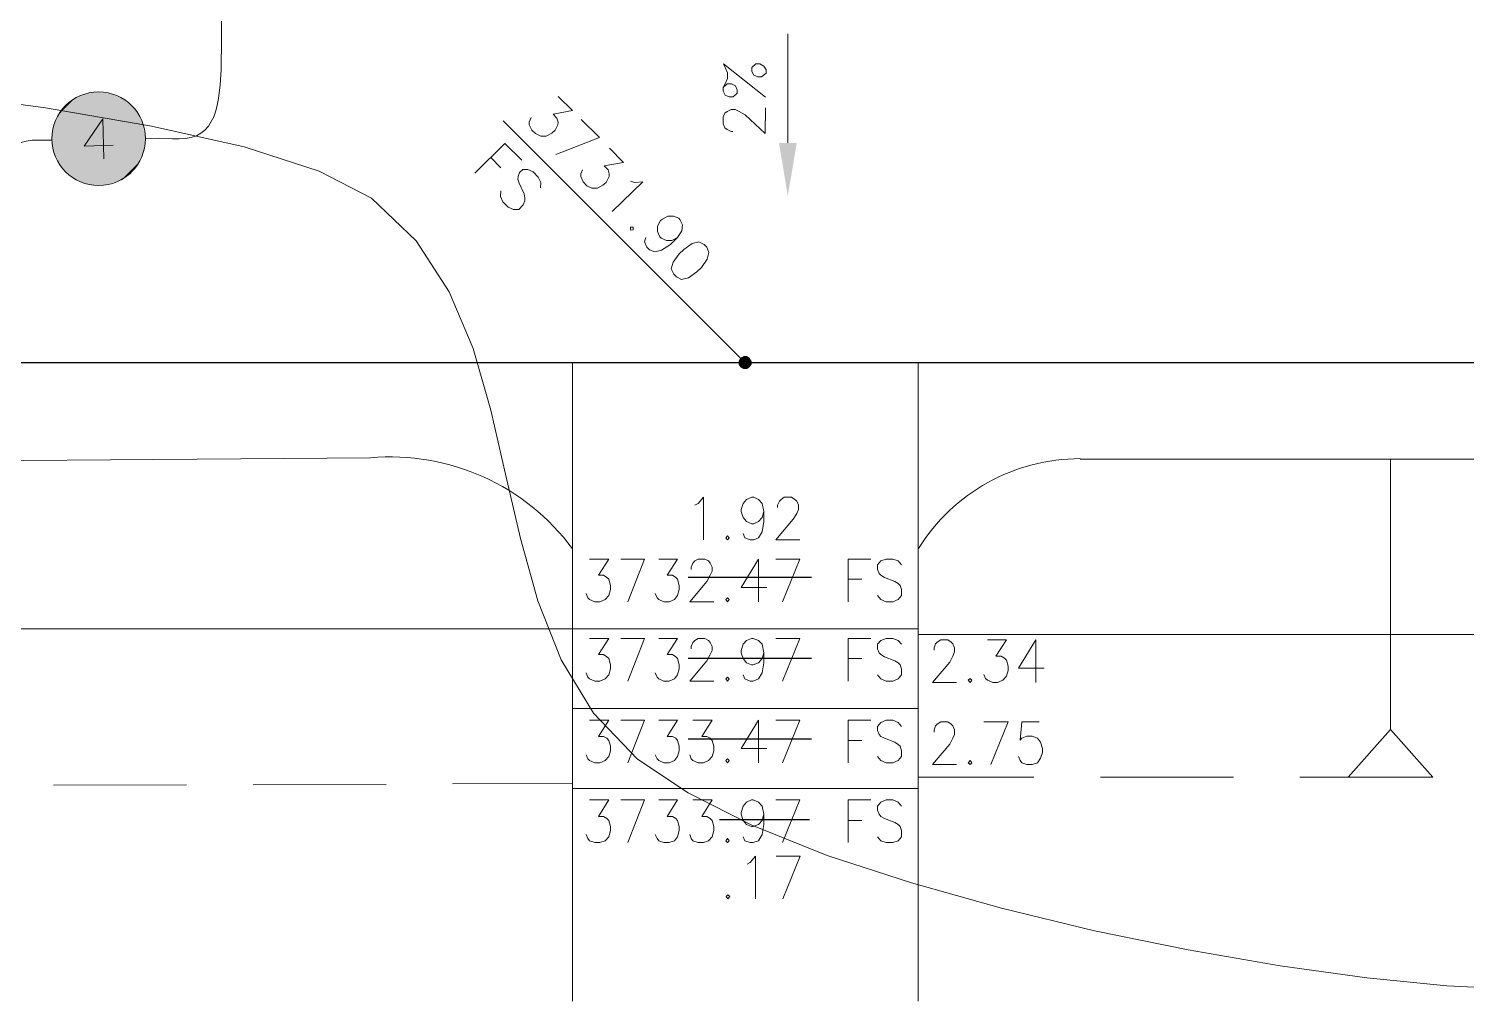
# Model space of a CAD drawing. Header units: millimetres. Extents: x -419 to 20046, y -14642 to 2638.
# Drawn here: x 7.105 to 9.807, y 17.458 to 19.274 of the extents above; entities that cross this region are included whole.
import ezdxf

# ---------------------------------------------------------------- set-up
doc = ezdxf.new("R2010")
doc.units = ezdxf.units.MM
for name, color, linetype in [('PDF11_----LN02', 7, 'Continuous'), ('PDF11_----LN03', 7, 'Continuous'), ('PDF11_----TX00', 7, 'Continuous'), ('PDF11_PRPN$PRPNCS', 7, 'Continuous'), ('PDF11_PRPN$PRPNSW', 7, 'Continuous')]:
    doc.layers.add(name, color=color, linetype=linetype)
doc.layers.add('PDF11_0', color=7, linetype='Continuous', true_color=0xb3b3b3)
doc.layers.add('PDF11_EXTO$--C3-Surface-EXTO', color=7, linetype='Continuous', true_color=0xb3b3b3)

msp = doc.modelspace()

# ---------------------------------------------------------------- hatches: boundary and pattern name
at = {"layer": 'PDF11_----TX00', "transparency": 33554559}
msp.add_hatch(color=256, dxfattribs=at).paths.add_polyline_path([(8.5315, 18.9599), (8.5482, 19.0599), (8.5148, 19.0599)])
at = {"layer": 'PDF11_0', "true_color": 0xffffff, "transparency": 33554559}
for points in [[(7.2214, 19.154), (7.1481, 19.0657), (7.2339, 19.1557)], [(7.2339, 19.1557), (7.1481, 19.0657), (7.1506, 19.0465)], [(7.2214, 19.154), (7.1489, 19.0799), (7.1481, 19.0657)], [(7.2022, 19.149), (7.1489, 19.0799), (7.2214, 19.154)], [(7.2022, 19.149), (7.1522, 19.0957), (7.1489, 19.0799)], [(7.2339, 19.1557), (7.1506, 19.0465), (7.2581, 19.1524)], [(7.2581, 19.1524), (7.1506, 19.0465), (7.1572, 19.0282)], [(7.1906, 19.1432), (7.1522, 19.0957), (7.2022, 19.149)], [(7.1906, 19.1432), (7.1589, 19.1107), (7.1522, 19.0957)], [(7.2581, 19.1524), (7.1572, 19.0282), (7.2781, 19.1449)], [(7.2781, 19.1449), (7.1572, 19.0282), (7.1647, 19.0157)], [(7.1806, 19.1357), (7.1589, 19.1107), (7.1906, 19.1432)], [(7.1806, 19.1357), (7.1697, 19.1257), (7.1589, 19.1107)], [(7.2781, 19.1449), (7.1647, 19.0157), (7.2973, 19.1307)], [(7.2973, 19.1307), (7.1647, 19.0157), (7.1781, 19.0015)], [(7.2973, 19.1307), (7.1781, 19.0015), (7.3089, 19.1165)], [(7.3089, 19.1165), (7.1781, 19.0015), (7.1914, 18.9915)], [(7.3089, 19.1165), (7.1914, 18.9915), (7.3173, 19.1007)], [(7.3173, 19.1007), (7.1914, 18.9915), (7.2064, 18.9849)], [(7.3173, 19.1007), (7.2064, 18.9849), (7.3239, 19.069)], [(7.3239, 19.069), (7.2064, 18.9849), (7.2256, 18.9799)], [(7.3239, 19.069), (7.2256, 18.9799), (7.3198, 19.0399)], [(7.3198, 19.0399), (7.2256, 18.9799), (7.2456, 18.9799)], [(7.3198, 19.0399), (7.2456, 18.9799), (7.3123, 19.024)], [(7.3123, 19.024), (7.2456, 18.9799), (7.2789, 18.9907)], [(7.3123, 19.024), (7.2789, 18.9907), (7.2964, 19.0032)]]:
    msp.add_hatch(color=7, dxfattribs=at).paths.add_polyline_path(points)
at = {"layer": 'PDF11_0', "transparency": 33554559}
for points in [[(8.4423, 18.6557), (8.439, 18.6498), (8.4515, 18.6465)], [(8.4515, 18.6465), (8.439, 18.6498), (8.439, 18.6432)], [(8.4515, 18.6465), (8.439, 18.6432), (8.4423, 18.6382)], [(8.4515, 18.6465), (8.4482, 18.659), (8.4423, 18.6557)], [(8.4423, 18.6382), (8.4482, 18.6348), (8.4515, 18.6465)], [(8.4515, 18.6465), (8.4548, 18.659), (8.4482, 18.659)], [(8.4515, 18.6465), (8.4482, 18.6348), (8.4548, 18.6348)], [(8.4598, 18.6557), (8.4548, 18.659), (8.4515, 18.6465)], [(8.4515, 18.6465), (8.4632, 18.6498), (8.4598, 18.6557)], [(8.4515, 18.6465), (8.4632, 18.6432), (8.4632, 18.6498)], [(8.4598, 18.6382), (8.4632, 18.6432), (8.4515, 18.6465)], [(8.4515, 18.6465), (8.4548, 18.6348), (8.4598, 18.6382)]]:
    msp.add_hatch(color=7, dxfattribs=at).paths.add_polyline_path(points)

# ---------------------------------------------------------------- linework, layer by layer
at = {"layer": 'PDF11_----LN02', "lineweight": 18}
msp.add_lwpolyline([(8.1267, 18.2969, 0.261007), (7.7473, 18.4681), (6.6055, 18.459), (6.0338, 18.4865), (5.7946, 18.5181), (5.738, 18.5306), (5.6646, 18.5807), (5.5988, 18.6915), (5.5454, 18.8615), (5.4813, 19.0107), (5.4038, 19.134), (5.3413, 19.1899), (5.2896, 19.2157)], format="xyb", dxfattribs=at)
for points in [[(15.3871, 15.7929), (15.2496, 15.8179), (15.1129, 15.8954), (14.957, 16.0546), (14.7487, 16.3105), (14.6003, 16.4588), (14.3578, 16.6413), (14.1611, 16.7372), (13.6628, 16.9755), (13.4669, 17.0905), (13.3061, 17.2272), (13.1194, 17.4439), (12.756, 17.9014), (12.5752, 18.0931), (12.406, 18.1915), (12.1985, 18.2873), (11.986, 18.3698), (11.7959, 18.4173), (11.4801, 18.4656), (9.0807, 18.4656)], [(9.6641, 18.4656), (9.6641, 17.9573)], [(4.292, 17.9389), (4.522, 17.9623), (5.0121, 18.0614), (5.3688, 18.1265), (5.7263, 18.1465), (8.1265, 18.1465)], [(13.3761, 16.6838), (13.1202, 16.8588), (12.6327, 17.3106), (12.4385, 17.4864), (12.1893, 17.7639), (12.0535, 17.9014), (11.9276, 17.9898), (11.7209, 18.0898), (11.5301, 18.1323), (11.3267, 18.1356), (8.7765, 18.1356)], [(9.4941, 17.8673), (9.7441, 17.8673), (9.6641, 17.9573), (9.5849, 17.8673)], [(8.7765, 17.8673), (8.9941, 17.8673)], [(9.1191, 17.8673), (9.3691, 17.8673)], [(7.1514, 17.8523), (7.4014, 17.8531)], [(7.5264, 17.8531), (7.7765, 17.8539)], [(7.9015, 17.8548), (8.1265, 17.8556)]]:
    msp.add_lwpolyline(points, dxfattribs=at)
msp.add_arc((9.0811, 18.1085), 0.3579, 90, 148.1671, dxfattribs=at)
at = {"layer": 'PDF11_----LN03', "lineweight": 30}
for points in [[(8.5757, 18.2431), (8.344, 18.2431)], [(8.5757, 18.0906), (8.344, 18.0906)], [(8.5757, 17.9389), (8.344, 17.9389)], [(8.4032, 17.7881), (8.5724, 17.7881)]]:
    msp.add_lwpolyline(points, dxfattribs=at)
at = {"layer": 'PDF11_----TX00', "lineweight": 20}
for points in [[(8.5315, 19.2649), (8.5315, 19.0599)], [(8.4098, 19.164), (8.414, 19.1707), (8.4182, 19.1807), (8.4182, 19.1915), (8.414, 19.2015), (8.4107, 19.2082), (8.4898, 19.1457)], [(8.0998, 19.1474), (8.1265, 19.1207), (8.0906, 19.114), (8.0973, 19.1065), (8.0998, 19.099), (8.099, 19.094), (8.094, 19.084), (8.0881, 19.0782), (8.0773, 19.0724), (8.0673, 19.0724), (8.0573, 19.0774), (8.0506, 19.084), (8.0456, 19.094), (8.0456, 19.099), (8.049, 19.1074)], [(8.1432, 19.104), (8.1773, 19.0699), (8.0956, 19.0382)], [(8.4282, 19.0815), (8.4248, 19.0815), (8.4173, 19.0849), (8.4132, 19.0882), (8.4098, 19.0957), (8.4098, 19.109), (8.4132, 19.1157), (8.4173, 19.119), (8.4248, 19.1224), (8.4323, 19.1224), (8.4398, 19.119), (8.4515, 19.1124), (8.489, 19.0774), (8.4898, 19.1257)], [(7.9431, 19.0032), (7.9998, 19.059), (8.0315, 19.0274)], [(8.1965, 19.0499), (8.2223, 19.0232), (8.1865, 19.0165), (8.194, 19.009), (8.1957, 19.0015), (8.1957, 18.9965), (8.1898, 18.9857), (8.184, 18.9807), (8.174, 18.9749), (8.1632, 18.9749), (8.154, 18.979), (8.1465, 18.9865), (8.1423, 18.9965), (8.1423, 19.0015), (8.1457, 19.009)], [(7.9923, 19.0132), (7.9731, 19.0324)], [(7.9923, 18.9699), (7.9915, 18.959), (7.9956, 18.949), (8.0056, 18.939), (8.0156, 18.9348), (8.0256, 18.9348), (8.034, 18.9432), (8.0373, 18.9507), (8.0373, 18.9565), (8.0356, 18.964), (8.0265, 18.984), (8.024, 18.9915), (8.0248, 18.9965), (8.0273, 19.004), (8.0331, 19.0099), (8.0431, 19.0099), (8.0531, 19.0057), (8.0623, 18.9957), (8.0673, 18.9857), (8.0665, 18.9757)], [(8.2357, 18.9882), (8.2432, 18.9857), (8.259, 18.9865), (8.2015, 18.9307)], [(8.324, 18.8823), (8.3107, 18.869), (8.294, 18.8582), (8.2815, 18.8548), (8.2715, 18.859), (8.2665, 18.864), (8.2623, 18.874), (8.2648, 18.8823)], [(8.3565, 18.379), (8.3632, 18.3823), (8.3732, 18.394), (8.3732, 18.314)], [(8.5123, 18.3748), (8.5123, 18.379), (8.5157, 18.3865), (8.519, 18.3898), (8.5248, 18.394), (8.5382, 18.394), (8.5449, 18.3898), (8.5482, 18.3865), (8.5515, 18.379), (8.5515, 18.3706), (8.5482, 18.3631), (8.5415, 18.3523), (8.509, 18.314), (8.554, 18.314)], [(8.4865, 18.3673), (8.4865, 18.3481), (8.4832, 18.329), (8.4765, 18.3173), (8.4673, 18.314), (8.4607, 18.314), (8.4507, 18.3173), (8.4473, 18.3256)], [(8.159, 18.2773), (8.1948, 18.2773), (8.1757, 18.2473), (8.1848, 18.2473), (8.1915, 18.2431), (8.1948, 18.2398), (8.1982, 18.2281), (8.1982, 18.2206), (8.1948, 18.209), (8.1882, 18.2015), (8.1782, 18.1973), (8.169, 18.1973), (8.159, 18.2015), (8.1557, 18.2048), (8.1523, 18.2131)], [(8.2173, 18.2773), (8.2623, 18.2773), (8.2307, 18.1973)], [(8.289, 18.2773), (8.324, 18.2773), (8.3048, 18.2473), (8.3148, 18.2473), (8.3207, 18.2431), (8.324, 18.2398), (8.3273, 18.2281), (8.3273, 18.2206), (8.324, 18.209), (8.3182, 18.2015), (8.3082, 18.1973), (8.2982, 18.1973), (8.289, 18.2015), (8.2857, 18.2048), (8.2823, 18.2131)], [(8.3498, 18.2581), (8.3498, 18.2623), (8.3532, 18.2698), (8.3565, 18.274), (8.3632, 18.2773), (8.3757, 18.2773), (8.3823, 18.274), (8.3857, 18.2698), (8.389, 18.2623), (8.389, 18.2548), (8.3857, 18.2473), (8.379, 18.2356), (8.3473, 18.1973), (8.3923, 18.1973)], [(8.4923, 18.224), (8.444, 18.224), (8.4765, 18.2773), (8.4765, 18.1973)], [(8.509, 18.2773), (8.554, 18.2773), (8.5215, 18.1973)], [(8.6449, 18.1973), (8.6449, 18.2773), (8.6874, 18.2773)], [(8.6999, 18.209), (8.7065, 18.2015), (8.7165, 18.1973), (8.729, 18.1973), (8.739, 18.2015), (8.7449, 18.209), (8.7449, 18.2206), (8.7424, 18.2281), (8.739, 18.2315), (8.7324, 18.2356), (8.7132, 18.2431), (8.7065, 18.2473), (8.7032, 18.2506), (8.6999, 18.2581), (8.6999, 18.2665), (8.7065, 18.274), (8.7165, 18.2773), (8.729, 18.2773), (8.739, 18.274), (8.7449, 18.2665)], [(8.6707, 18.2398), (8.6449, 18.2398)], [(8.159, 18.1281), (8.1948, 18.1281), (8.1757, 18.0981), (8.1848, 18.0981), (8.1915, 18.0939), (8.1948, 18.0906), (8.1982, 18.0789), (8.1982, 18.0714), (8.1948, 18.0598), (8.1882, 18.0523), (8.1782, 18.0481), (8.169, 18.0481), (8.159, 18.0523), (8.1557, 18.0556), (8.1523, 18.0639)], [(8.2173, 18.1281), (8.2623, 18.1281), (8.2307, 18.0481)], [(8.289, 18.1281), (8.324, 18.1281), (8.3048, 18.0981), (8.3148, 18.0981), (8.3207, 18.0939), (8.324, 18.0906), (8.3273, 18.0789), (8.3273, 18.0714), (8.324, 18.0598), (8.3182, 18.0523), (8.3082, 18.0481), (8.2982, 18.0481), (8.289, 18.0523), (8.2857, 18.0556), (8.2823, 18.0639)], [(8.3498, 18.1089), (8.3498, 18.1131), (8.3532, 18.1206), (8.3565, 18.1248), (8.3632, 18.1281), (8.3757, 18.1281), (8.3823, 18.1248), (8.3857, 18.1206), (8.389, 18.1131), (8.389, 18.1056), (8.3857, 18.0981), (8.379, 18.0864), (8.3473, 18.0481), (8.3923, 18.0481)], [(8.509, 18.1281), (8.554, 18.1281), (8.5215, 18.0481)], [(8.6449, 18.0481), (8.6449, 18.1281), (8.6874, 18.1281)], [(8.6999, 18.0598), (8.7065, 18.0523), (8.7165, 18.0481), (8.729, 18.0481), (8.739, 18.0523), (8.7449, 18.0598), (8.7449, 18.0714), (8.7424, 18.0789), (8.739, 18.0823), (8.7324, 18.0864), (8.7132, 18.0939), (8.7065, 18.0981), (8.7032, 18.1014), (8.6999, 18.1089), (8.6999, 18.1173), (8.7065, 18.1248), (8.7165, 18.1281), (8.729, 18.1281), (8.739, 18.1248), (8.7449, 18.1173)], [(8.8065, 18.1064), (8.8065, 18.1106), (8.809, 18.1181), (8.8124, 18.1214), (8.819, 18.1256), (8.8324, 18.1256), (8.8382, 18.1214), (8.8415, 18.1181), (8.8449, 18.1106), (8.8449, 18.1031), (8.8415, 18.0948), (8.8357, 18.0839), (8.8032, 18.0456), (8.8482, 18.0456)], [(8.9065, 18.1256), (8.9424, 18.1256), (8.9224, 18.0948), (8.9324, 18.0948), (8.939, 18.0914), (8.9424, 18.0873), (8.9457, 18.0764), (8.9457, 18.0681), (8.9424, 18.0573), (8.9357, 18.0498), (8.9257, 18.0456), (8.9165, 18.0456), (8.9065, 18.0498), (8.9032, 18.0531), (8.8999, 18.0606)], [(9.0132, 18.0723), (8.9649, 18.0723), (8.9974, 18.1256), (8.9974, 18.0456)], [(8.4865, 18.1014), (8.4865, 18.0823), (8.4832, 18.0639), (8.4765, 18.0523), (8.4665, 18.0481), (8.4607, 18.0481), (8.4507, 18.0523), (8.4473, 18.0598)], [(8.6707, 18.0906), (8.6449, 18.0906)], [(8.159, 17.9748), (8.1948, 17.9748), (8.1757, 17.9439), (8.1848, 17.9439), (8.1915, 17.9406), (8.1948, 17.9364), (8.1982, 17.9256), (8.1982, 17.9173), (8.1948, 17.9064), (8.1882, 17.8989), (8.1782, 17.8948), (8.169, 17.8948), (8.159, 17.8989), (8.1557, 17.9023), (8.1523, 17.9098)], [(8.2173, 17.9748), (8.2623, 17.9748), (8.2307, 17.8948)], [(8.289, 17.9748), (8.324, 17.9748), (8.3048, 17.9439), (8.3148, 17.9439), (8.3207, 17.9406), (8.324, 17.9364), (8.3273, 17.9256), (8.3273, 17.9173), (8.324, 17.9064), (8.3182, 17.8989), (8.3082, 17.8948), (8.2982, 17.8948), (8.289, 17.8989), (8.2857, 17.9023), (8.2823, 17.9098)], [(8.3532, 17.9748), (8.389, 17.9748), (8.3698, 17.9439), (8.379, 17.9439), (8.3857, 17.9406), (8.389, 17.9364), (8.3923, 17.9256), (8.3923, 17.9173), (8.389, 17.9064), (8.3823, 17.8989), (8.3732, 17.8948), (8.3632, 17.8948), (8.3532, 17.8989), (8.3498, 17.9023), (8.3473, 17.9098)], [(8.4923, 17.9214), (8.444, 17.9214), (8.4765, 17.9748), (8.4765, 17.8948)], [(8.509, 17.9748), (8.554, 17.9748), (8.5215, 17.8948)], [(8.6449, 17.8948), (8.6449, 17.9748), (8.6874, 17.9748)], [(8.6999, 17.9064), (8.7065, 17.8989), (8.7165, 17.8948), (8.729, 17.8948), (8.739, 17.8989), (8.7449, 17.9064), (8.7449, 17.9173), (8.7424, 17.9256), (8.739, 17.9289), (8.7324, 17.9331), (8.7132, 17.9406), (8.7065, 17.9439), (8.7032, 17.9481), (8.6999, 17.9556), (8.6999, 17.9631), (8.7065, 17.9706), (8.7165, 17.9748), (8.729, 17.9748), (8.739, 17.9706), (8.7449, 17.9631)], [(8.8065, 17.9523), (8.8065, 17.9564), (8.809, 17.9639), (8.8124, 17.9673), (8.819, 17.9714), (8.8324, 17.9714), (8.8382, 17.9673), (8.8415, 17.9639), (8.8449, 17.9564), (8.8449, 17.9481), (8.8415, 17.9406), (8.8357, 17.9298), (8.8032, 17.8914), (8.8482, 17.8914)], [(8.8999, 17.9714), (8.9457, 17.9714), (8.9132, 17.8914)], [(8.9649, 17.9064), (8.9682, 17.8989), (8.9716, 17.8948), (8.9807, 17.8914), (8.9907, 17.8914), (9.0007, 17.8948), (9.0066, 17.9031), (9.0099, 17.9139), (9.0099, 17.9214), (9.0066, 17.9331), (9.0007, 17.9406), (8.9907, 17.9448), (8.9807, 17.9448), (8.9716, 17.9406), (8.9682, 17.9373), (8.9716, 17.9714), (9.0041, 17.9714)], [(8.6707, 17.9364), (8.6449, 17.9364)], [(8.159, 17.8248), (8.1948, 17.8248), (8.1757, 17.7939), (8.1848, 17.7939), (8.1915, 17.7898), (8.1948, 17.7864), (8.1982, 17.7748), (8.1982, 17.7673), (8.1948, 17.7556), (8.1882, 17.7481), (8.1782, 17.7448), (8.169, 17.7448), (8.159, 17.7481), (8.1557, 17.7523), (8.1523, 17.7598)], [(8.2173, 17.8248), (8.2623, 17.8248), (8.2307, 17.7448)], [(8.289, 17.8248), (8.324, 17.8248), (8.3048, 17.7939), (8.3148, 17.7939), (8.3207, 17.7898), (8.324, 17.7864), (8.3273, 17.7748), (8.3273, 17.7673), (8.324, 17.7556), (8.3182, 17.7481), (8.3082, 17.7448), (8.2982, 17.7448), (8.289, 17.7481), (8.2857, 17.7523), (8.2823, 17.7598)], [(8.3532, 17.8248), (8.389, 17.8248), (8.3698, 17.7939), (8.379, 17.7939), (8.3857, 17.7898), (8.389, 17.7864), (8.3923, 17.7748), (8.3923, 17.7673), (8.389, 17.7556), (8.3823, 17.7481), (8.3732, 17.7448), (8.3632, 17.7448), (8.3532, 17.7481), (8.3498, 17.7523), (8.3473, 17.7598)], [(8.509, 17.8248), (8.554, 17.8248), (8.5215, 17.7448)], [(8.6449, 17.7448), (8.6449, 17.8248), (8.6874, 17.8248)], [(8.6999, 17.7556), (8.7065, 17.7481), (8.7165, 17.7448), (8.729, 17.7448), (8.739, 17.7481), (8.7449, 17.7556), (8.7449, 17.7673), (8.7424, 17.7748), (8.739, 17.7789), (8.7324, 17.7823), (8.7132, 17.7898), (8.7065, 17.7939), (8.7032, 17.7981), (8.6999, 17.8056), (8.6999, 17.8131), (8.7065, 17.8206), (8.7165, 17.8248), (8.729, 17.8248), (8.739, 17.8206), (8.7449, 17.8131)], [(8.4865, 17.7981), (8.4865, 17.7789), (8.4832, 17.7598), (8.4765, 17.7481), (8.4665, 17.7448), (8.4607, 17.7448), (8.4507, 17.7481), (8.4473, 17.7556)], [(8.6707, 17.7864), (8.6449, 17.7864)], [(8.4548, 17.7039), (8.4607, 17.7072), (8.4707, 17.7189), (8.4707, 17.6389)], [(8.5098, 17.7189), (8.5549, 17.7189), (8.5223, 17.6389)]]:
    msp.add_lwpolyline(points, dxfattribs=at)
for points in [[(8.464, 19.194), (8.464, 19.2015), (8.4715, 19.2082), (8.479, 19.2082), (8.4865, 19.204), (8.4907, 19.1974), (8.4907, 19.1907), (8.4823, 19.184), (8.4748, 19.184), (8.4673, 19.1874)], [(8.4173, 19.1707), (8.4257, 19.1707), (8.4332, 19.1674), (8.4365, 19.1599), (8.4365, 19.1532), (8.429, 19.1465), (8.4215, 19.1465), (8.414, 19.1499), (8.4098, 19.1574), (8.4098, 19.164)], [(8.3132, 18.8765), (8.3032, 18.8765), (8.2932, 18.8807), (8.2907, 18.8832), (8.2865, 18.8932), (8.2865, 18.9032), (8.2923, 18.914), (8.2957, 18.9165), (8.3057, 18.9223), (8.3165, 18.9223), (8.3265, 18.9182), (8.3282, 18.9157), (8.3332, 18.9057), (8.3323, 18.8948), (8.324, 18.8823)], [(8.2407, 18.9015), (8.2407, 18.8965), (8.2357, 18.8957), (8.2357, 18.9015)], [(8.374, 18.869), (8.379, 18.864), (8.3832, 18.854), (8.3798, 18.8415), (8.369, 18.8257), (8.3607, 18.8173), (8.3448, 18.8065), (8.3315, 18.8032), (8.3223, 18.8082), (8.3173, 18.8132), (8.3123, 18.8232), (8.3157, 18.8357), (8.3273, 18.8515), (8.3357, 18.8598), (8.3515, 18.8707), (8.364, 18.874)], [(8.4832, 18.3556), (8.4765, 18.3481), (8.4673, 18.344), (8.464, 18.344), (8.454, 18.3481), (8.4473, 18.3556), (8.444, 18.3673), (8.444, 18.3706), (8.4473, 18.3823), (8.454, 18.3898), (8.464, 18.394), (8.4673, 18.394), (8.4765, 18.3898), (8.4832, 18.3823), (8.4865, 18.3673)], [(8.4182, 18.3215), (8.4215, 18.3173), (8.4182, 18.314), (8.4148, 18.3173)], [(8.4182, 18.2048), (8.4215, 18.2015), (8.4182, 18.1973), (8.4148, 18.2015)], [(8.4832, 18.0906), (8.4765, 18.0823), (8.4665, 18.0789), (8.4632, 18.0789), (8.454, 18.0823), (8.4473, 18.0906), (8.444, 18.1014), (8.444, 18.1056), (8.4473, 18.1173), (8.454, 18.1248), (8.4632, 18.1281), (8.4665, 18.1281), (8.4765, 18.1248), (8.4832, 18.1173), (8.4865, 18.1014)], [(8.4182, 18.0556), (8.4215, 18.0523), (8.4182, 18.0481), (8.4148, 18.0523)], [(8.874, 18.0531), (8.8774, 18.0498), (8.874, 18.0456), (8.8707, 18.0498)], [(8.4182, 17.9023), (8.4215, 17.8989), (8.4182, 17.8948), (8.4148, 17.8989)], [(8.874, 17.8989), (8.8774, 17.8948), (8.874, 17.8914), (8.8707, 17.8948)], [(8.4832, 17.7864), (8.4765, 17.7789), (8.4665, 17.7748), (8.4632, 17.7748), (8.454, 17.7789), (8.4473, 17.7864), (8.444, 17.7981), (8.444, 17.8014), (8.4473, 17.8131), (8.454, 17.8206), (8.4632, 17.8248), (8.4665, 17.8248), (8.4765, 17.8206), (8.4832, 17.8131), (8.4865, 17.7981)], [(8.4182, 17.7523), (8.4215, 17.7481), (8.4182, 17.7448), (8.4148, 17.7481)], [(8.419, 17.6464), (8.4223, 17.6431), (8.419, 17.6389), (8.4157, 17.6431)]]:
    msp.add_lwpolyline(points, close=True, dxfattribs=at)
at = {"layer": 'PDF11_0', "color": 7, "lineweight": 20}
for points in [[(7.4739, 19.3682), (7.4723, 19.3565), (7.4698, 19.3432), (7.4681, 19.3157), (7.4673, 19.2865), (7.4673, 19.2565), (7.4664, 19.1974), (7.4648, 19.169), (7.4614, 19.1432), (7.4589, 19.1307), (7.4564, 19.1199), (7.4523, 19.109), (7.4473, 19.0999), (7.4423, 19.0915), (7.4356, 19.084), (7.4281, 19.0782), (7.4198, 19.0732), (7.4098, 19.0699), (7.3989, 19.0682), (7.3873, 19.0674), (7.3748, 19.0674), (7.3489, 19.0682), (7.3239, 19.069)], [(7.2631, 19.0557), (7.2089, 19.054), (7.2439, 19.1049), (7.2456, 19.0299)], [(7.9965, 19.1015), (8.4515, 18.6465)], [(7.0481, 18.7257), (7.0497, 18.7382), (7.0506, 18.7507), (7.0514, 18.7782), (7.0514, 18.8073), (7.0497, 18.8373), (7.0456, 18.899), (7.0447, 18.9282), (7.0447, 18.9565), (7.0464, 18.9832), (7.0481, 18.9949), (7.0506, 19.0065), (7.0531, 19.0174), (7.0572, 19.0274), (7.0672, 19.044), (7.0739, 19.0507), (7.0814, 19.0557), (7.0906, 19.0607), (7.0997, 19.0632), (7.1114, 19.0649), (7.1481, 19.0649)]]:
    msp.add_lwpolyline(points, dxfattribs=at)
at = {"layer": 'PDF11_0', "lineweight": 18}
msp.add_lwpolyline([(9.9, 17.4689), (9.7699, 17.4756), (9.6199, 17.4906), (9.4566, 17.5131), (9.2841, 17.5431), (9.1082, 17.5789), (8.9332, 17.6214), (8.764, 17.6689), (8.6057, 17.7206), (8.464, 17.7773), (8.344, 17.8381), (8.249, 17.9014), (8.1665, 17.9881), (8.1056, 18.0881), (8.0615, 18.199), (8.029, 18.3165), (8.0006, 18.4373), (7.9731, 18.5573), (7.9398, 18.6732), (7.8948, 18.7798), (7.8331, 18.8757), (7.749, 18.9557), (7.6506, 19.0065), (7.5098, 19.0524), (7.3356, 19.0915), (7.1364, 19.1257), (6.9206, 19.1549)], dxfattribs=at)
at = {"layer": 'PDF11_0', "color": 7, "lineweight": 0, "true_color": 0xffffff}
msp.add_lwpolyline([(7.2964, 19.0032), (7.2789, 18.9907)], dxfattribs=at)
at = {"layer": 'PDF11_0', "color": 7, "lineweight": 20}
msp.add_circle((7.236, 19.0678), 0.0879, dxfattribs=at)
at = {"layer": 'PDF11_EXTO$--C3-Surface-EXTO', "lineweight": 18}
msp.add_lwpolyline([(9.9, 17.4689), (9.7699, 17.4756), (9.6199, 17.4906), (9.4566, 17.5131), (9.2841, 17.5431), (9.1082, 17.5789), (8.9332, 17.6214), (8.764, 17.6689), (8.6057, 17.7206), (8.464, 17.7773), (8.344, 17.8381), (8.249, 17.9014), (8.1665, 17.9881), (8.1056, 18.0881), (8.0615, 18.199), (8.029, 18.3165), (8.0006, 18.4373), (7.9731, 18.5573), (7.9398, 18.6732), (7.8948, 18.7798), (7.8331, 18.8757), (7.749, 18.9557), (7.6506, 19.0065), (7.5098, 19.0524), (7.3356, 19.0915), (7.1364, 19.1257), (6.9206, 19.1549)], dxfattribs=at)
at = {"layer": 'PDF11_PRPN$PRPNCS', "lineweight": 30}
msp.add_lwpolyline([(10.6267, 20.6467), (10.6267, 18.6465), (6.4263, 18.6465), (6.4263, 20.6467, -0.254439), (6.792, 21.3192)], format="xyb", dxfattribs=at)
at = {"layer": 'PDF11_PRPN$PRPNSW', "lineweight": 20}
for points in [[(8.1265, 18.6465), (8.1265, 17.4464)], [(8.7765, 18.6465), (8.7765, 17.4464)], [(8.1265, 18.1465), (8.7765, 18.1465)], [(8.1265, 17.9964), (8.7765, 17.9964)], [(8.1265, 17.8464), (8.7765, 17.8464)]]:
    msp.add_lwpolyline(points, dxfattribs=at)

doc.saveas('drawing.dxf')
